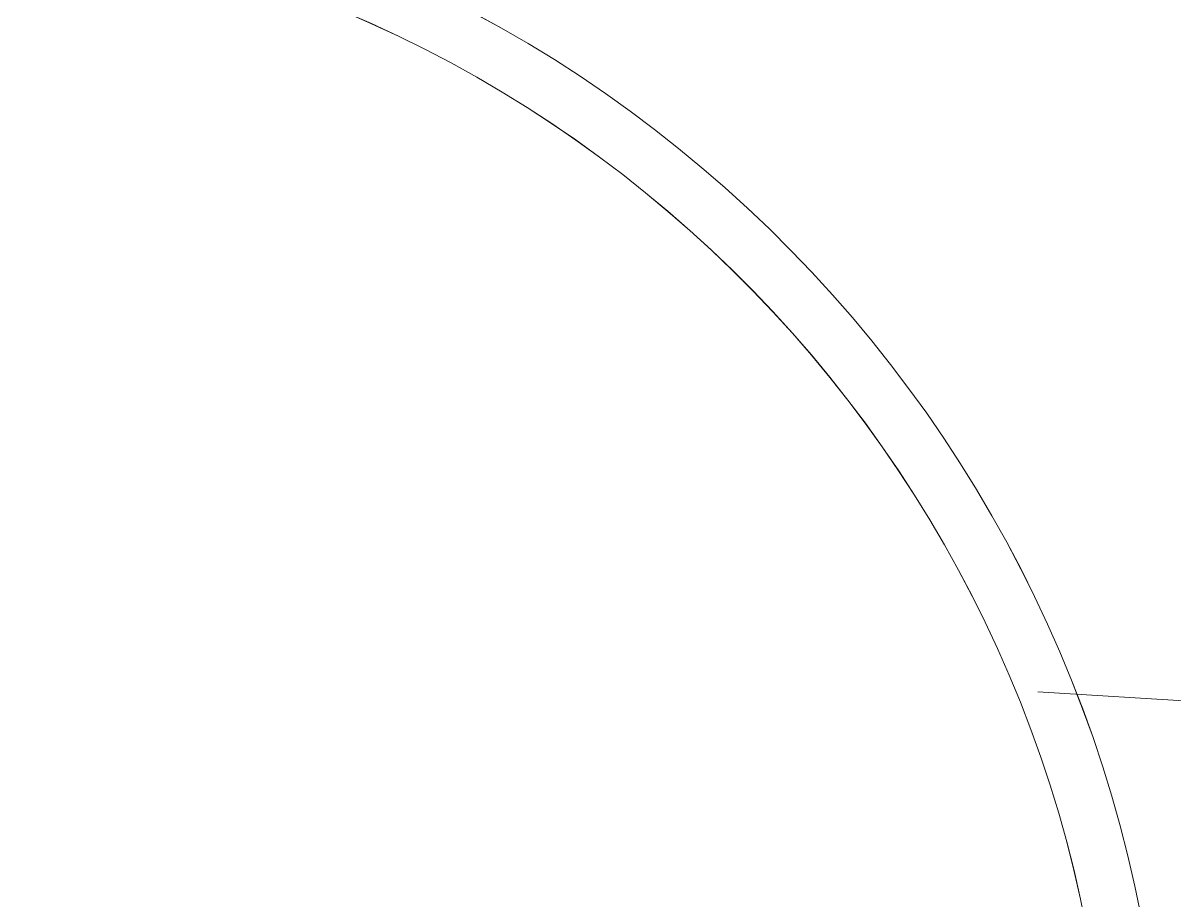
# Model space of a CAD drawing. Header units: millimetres. Extents: x 26282 to 30760, y 1404 to 4574.
# Drawn here: x 29458.2 to 29562, y 3369.3 to 3448.4 of the extents above; entities that cross this region are included whole.
import ezdxf

# ---------------------------------------------------------------- set-up
doc = ezdxf.new("R2010")
doc.units = ezdxf.units.MM
doc.header["$LTSCALE"] = 0.25
for name, color, linetype, lineweight in [('AB-DUV', 4, 'Continuous', 50), ('AB-MERD', 6, 'Continuous', 20), ('AB-PEN', 3, 'Continuous', 20)]:
    doc.layers.add(name, color=color, linetype=linetype, lineweight=lineweight)

# ---------------------------------------------------------------- blocks, each defined once
blk = doc.blocks.new('A$C60FF0BBF')
at = {"layer": 'AB-MERD'}
for centre, radius, start, end in [((205.12, 303.55), 117.5, 355.6047, 82.7121), ((204.83, 303.46), 112.78, 355.6251, 82.4112)]:
    blk.add_arc(centre, radius, start, end, dxfattribs=at)
blk = doc.blocks.new('A$C187D15ED')
at = {"layer": 'AB-PEN'}
blk.add_line((9979.23, 3183.15), (10009.85, 3181.27), dxfattribs=at)
blk.add_line((9979.23, 3183.15), (10009.85, 3181.27), dxfattribs=at)
blk.add_blockref('A$C60FF0BBF', (9668.04, 2837.02))
blk.add_blockref('A$C60FF0BBF', (9668.04, 2837.02))

msp = doc.modelspace()

# ---------------------------------------------------------------- block references
at = {"layer": 'AB-DUV', "ltscale": 100}
msp.add_blockref('A$C187D15ED', (19570.424, 205.028, 5.126), dxfattribs=at)

# ---------------------------------------------------------------- next in the draw order: linework, layer by layer
at = {"layer": 'AB-MERD'}
for centre, radius, start, end in [((29443.587, 3345.599, 5.126), 117.5, 355.60468, 82.71213), ((29443.587, 3345.599, 5.126), 117.5, 355.60468, 82.71213), ((29443.3, 3345.504, 5.126), 112.778, 355.62514, 82.41122), ((29443.3, 3345.504, 5.126), 112.778, 355.62514, 82.41122)]:
    msp.add_arc(centre, radius, start, end, dxfattribs=at)

doc.saveas('drawing.dxf')
